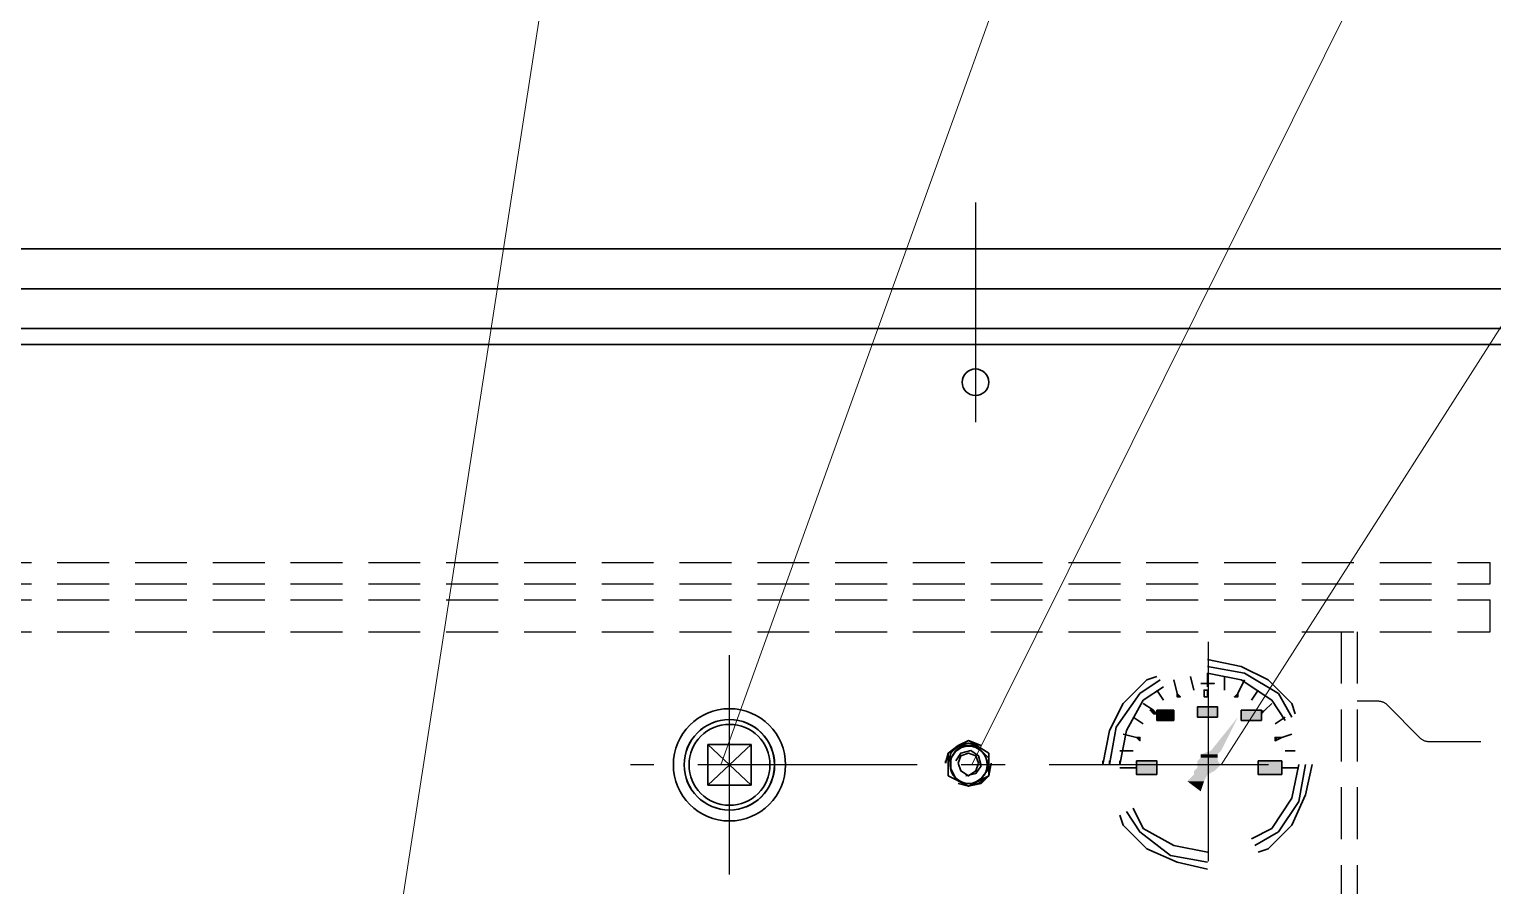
# Model space of a CAD drawing. Header units: millimetres. Extents: x 124493 to 133608, y -169944 to -164394.
# Drawn here: x 126791 to 127341, y -165579 to -165257 of the extents above; entities that cross this region are included whole.
import ezdxf

# ---------------------------------------------------------------- set-up
doc = ezdxf.new("R2010")
doc.units = ezdxf.units.MM
doc.header["$LTSCALE"] = 13
doc.linetypes.add('CENTERX2', pattern=[101.6, 63.5, -12.7, 12.7, -12.7])
doc.linetypes.add('DASHED', pattern=[0.75, 0.5, -0.25])
for name, color, linetype in [('1', 4, 'Continuous'), ('4虚线层', 6, 'DASHED'), ('粗实线', 4, 'Continuous')]:
    doc.layers.add(name, color=color, linetype=linetype)
doc.layers.add('标注、文本', color=3, linetype='Continuous', lineweight=25)
doc.layers.add('铁心', color=3, linetype='Continuous', lineweight=0)

# ---------------------------------------------------------------- blocks, each defined once
blk = doc.blocks.new('A$C611D0E0A')
at = {"layer": '粗实线', "lineweight": 30}
h = blk.add_hatch(color=256, dxfattribs=at)
h.dxf.hatch_style = 2
h.paths.add_polyline_path([(0.931, 2.201), (0.931, 2.159), (0.974, 2.159)])
h = blk.add_hatch(color=256, dxfattribs=at)
h.dxf.hatch_style = 2
h.paths.add_polyline_path([(1.693, 2.201), (1.651, 2.159), (1.693, 2.159)])
h = blk.add_hatch(color=256, dxfattribs=at)
h.dxf.hatch_style = 2
h.paths.add_polyline_path([(1.185, 1.905), (1.439, 1.905), (1.439, 2.032), (1.185, 2.032)])
h = blk.add_hatch(color=256, dxfattribs=at)
h.dxf.hatch_style = 2
h.paths.add_polyline_path([(0.593, 1.99), (0.635, 1.99), (0.635, 1.947)])
h = blk.add_hatch(color=256, dxfattribs=at)
h.dxf.hatch_style = 2
h.paths.add_polyline_path([(0.635, 1.863), (0.889, 1.863), (0.889, 1.99), (0.635, 1.99)])
h = blk.add_hatch(color=256, dxfattribs=at)
h.dxf.hatch_style = 2
h.paths.add_polyline_path([(0.931, 1.905), (1.143, 1.482), (1.27, 1.482)])
h = blk.add_hatch(color=256, dxfattribs=at)
h.dxf.hatch_style = 2
h.paths.add_polyline_path([(1.736, 1.863), (1.947, 1.863), (1.947, 1.99), (1.736, 1.99)])
h = blk.add_hatch(color=256, dxfattribs=at)
h.dxf.hatch_style = 2
h.paths.add_polyline_path([(1.99, 1.99), (1.947, 1.947), (1.99, 1.947)])
h = blk.add_hatch(color=256, dxfattribs=at)
h.dxf.hatch_style = 2
h.paths.add_polyline_path([(1.99, 1.99), (2.032, 1.99), (1.99, 1.947)])
h = blk.add_hatch(color=256, dxfattribs=at)
h.dxf.hatch_style = 2
h.paths.add_polyline_path([(0.423, 1.651), (0.466, 1.651), (0.466, 1.609)])
h = blk.add_hatch(color=256, dxfattribs=at)
h.dxf.hatch_style = 2
h.paths.add_polyline_path([(2.159, 1.651), (2.201, 1.651), (2.159, 1.609)])
h = blk.add_hatch(color=256, dxfattribs=at)
h.dxf.hatch_style = 2
h.paths.add_polyline_path([(1.143, 1.482), (1.185, 1.439), (1.397, 1.439)])
h = blk.add_hatch(color=256, dxfattribs=at)
h.dxf.hatch_style = 2
h.paths.add_polyline_path([(1.143, 1.482), (1.27, 1.482), (1.397, 1.439)])
h = blk.add_hatch(color=256, dxfattribs=at)
h.dxf.hatch_style = 2
h.paths.add_polyline_path([(0.381, 1.185), (0.677, 1.185), (0.677, 1.355), (0.381, 1.355)])
h = blk.add_hatch(color=256, dxfattribs=at)
h.dxf.hatch_style = 2
h.paths.add_polyline_path([(1.185, 1.355), (1.143, 1.312), (1.439, 1.312)])
h = blk.add_hatch(color=256, dxfattribs=at)
h.dxf.hatch_style = 2
h.paths.add_polyline_path([(1.143, 1.312), (1.185, 1.27), (1.439, 1.27)])
h = blk.add_hatch(color=256, dxfattribs=at)
h.dxf.hatch_style = 2
h.paths.add_polyline_path([(1.143, 1.312), (1.439, 1.312), (1.439, 1.27)])
h = blk.add_hatch(color=256, dxfattribs=at)
h.dxf.hatch_style = 2
h.paths.add_polyline_path([(1.185, 1.439), (1.185, 1.397), (1.397, 1.397)])
h = blk.add_hatch(color=256, dxfattribs=at)
h.dxf.hatch_style = 2
h.paths.add_polyline_path([(1.185, 1.439), (1.397, 1.439), (1.397, 1.397)])
h = blk.add_hatch(color=256, dxfattribs=at)
h.dxf.hatch_style = 2
h.paths.add_polyline_path([(1.185, 1.397), (1.185, 1.355), (1.439, 1.355)])
h = blk.add_hatch(color=256, dxfattribs=at)
h.dxf.hatch_style = 2
h.paths.add_polyline_path([(1.185, 1.397), (1.397, 1.397), (1.439, 1.355)])
h = blk.add_hatch(color=256, dxfattribs=at)
h.dxf.hatch_style = 2
h.paths.add_polyline_path([(1.185, 1.355), (1.439, 1.355), (1.439, 1.312)])
h = blk.add_hatch(color=256, dxfattribs=at)
h.dxf.hatch_style = 2
h.paths.add_polyline_path([(1.947, 1.185), (2.201, 1.185), (2.201, 1.355), (1.947, 1.355)])
h = blk.add_hatch(color=256, dxfattribs=at)
h.dxf.hatch_style = 2
h.paths.add_polyline_path([(1.185, 1.27), (1.228, 1.228), (1.482, 1.228)])
h = blk.add_hatch(color=256, dxfattribs=at)
h.dxf.hatch_style = 2
h.paths.add_polyline_path([(1.185, 1.27), (1.439, 1.27), (1.482, 1.228)])
h = blk.add_hatch(color=256, dxfattribs=at)
h.dxf.hatch_style = 2
h.paths.add_polyline_path([(1.228, 1.228), (1.312, 1.185), (1.482, 1.185)])
h = blk.add_hatch(color=256, dxfattribs=at)
h.dxf.hatch_style = 2
h.paths.add_polyline_path([(1.228, 1.228), (1.482, 1.228), (1.482, 1.185)])
h = blk.add_hatch(color=256, dxfattribs=at)
h.dxf.hatch_style = 2
h.paths.add_polyline_path([(1.312, 1.185), (1.355, 1.101), (1.566, 1.101)])
h = blk.add_hatch(color=256, dxfattribs=at)
h.dxf.hatch_style = 2
h.paths.add_polyline_path([(1.312, 1.185), (1.482, 1.185), (1.566, 1.101)])
h = blk.add_hatch(color=256, dxfattribs=at)
h.dxf.hatch_style = 2
h.paths.add_polyline_path([(1.355, 1.101), (1.566, 1.101), (1.397, 0.974)])
for points in [[(1.312, 2.625), (0.889, 2.54), (0.55, 2.371), (0.254, 2.074), (0.212, 1.947)], [(1.312, 2.54), (0.847, 2.455), (0.423, 2.201), (0.254, 1.905)], [(1.312, 2.455), (0.889, 2.371), (0.508, 2.117), (0.339, 1.863)], [(2.625, 1.312), (2.54, 1.736), (2.371, 2.074), (2.074, 2.371), (1.947, 2.413)], [(2.413, 1.312), (2.328, 1.736), (2.117, 2.117), (1.863, 2.286)], [(2.54, 1.312), (2.455, 1.778), (2.159, 2.201), (1.905, 2.371)], [(0, 1.312), (0.085, 0.931), (0.254, 0.55), (0.55, 0.254), (0.677, 0.212)], [(0.085, 1.312), (0.169, 0.847), (0.423, 0.466), (0.72, 0.296)], [(0.169, 1.312), (0.254, 0.889), (0.508, 0.508), (0.762, 0.381)], [(2.54, 1.312), (2.54, 1.355)], [(2.625, 1.312), (2.625, 1.355)], [(1.312, 0.212), (1.736, 0.296), (2.117, 0.508), (2.244, 0.762)], [(1.312, 0.085), (1.778, 0.169), (2.159, 0.466), (2.328, 0.72)], [(1.312, 0), (1.693, 0.085), (2.074, 0.254), (2.371, 0.55), (2.413, 0.677)]]:
    blk.add_lwpolyline(points, dxfattribs=at)
for points in [[(0.931, 2.201), (0.974, 2.159), (0.931, 2.159)], [(1.397, 2.328), (1.228, 2.328)], [(1.312, 2.244), (1.312, 2.201), (1.312, 2.159), (1.355, 2.159), (1.355, 2.201), (1.355, 2.244)], [(1.693, 2.201), (1.693, 2.159), (1.651, 2.159)], [(1.693, 2.201), (1.651, 2.159), (1.693, 2.159)], [(1.185, 1.905), (1.439, 1.905), (1.439, 2.032), (1.185, 2.032)], [(0.593, 1.99), (0.635, 1.947)], [(0.635, 1.863), (0.889, 1.863), (0.889, 1.99), (0.635, 1.99)], [(1.736, 1.863), (1.947, 1.863), (1.947, 1.99), (1.736, 1.99)], [(2.032, 1.99), (1.99, 1.947), (1.947, 1.947), (1.99, 1.99)], [(1.99, 1.99), (1.947, 1.947), (1.99, 1.947), (2.032, 1.99)], [(0.381, 1.651), (0.466, 1.609), (0.466, 1.651), (0.423, 1.651)], [(2.201, 1.651), (2.159, 1.609), (2.159, 1.651)], [(2.201, 1.651), (2.159, 1.609), (2.159, 1.651)], [(0.381, 1.185), (0.677, 1.185), (0.677, 1.355), (0.381, 1.355)], [(1.947, 1.185), (2.201, 1.185), (2.201, 1.355), (1.947, 1.355)], [(0.339, 1.27), (0.381, 1.27)], [(2.286, 1.27), (2.201, 1.27)], [(2.286, 1.27), (2.201, 1.27)]]:
    blk.add_lwpolyline(points, close=True, dxfattribs=at)
for points in [[(1.101, 2.413), (1.101, 2.413), (1.101, 2.244), (1.101, 2.244)], [(1.312, 2.455), (1.312, 2.455), (1.312, 2.286), (1.312, 2.286)], [(1.524, 2.413), (1.524, 2.413), (1.482, 2.244), (1.482, 2.244)], [(0.677, 2.244), (0.677, 2.244), (0.762, 2.117), (0.762, 2.117)], [(0.847, 2.371), (0.847, 2.371), (0.931, 2.201), (0.931, 2.201)], [(1.736, 2.371), (1.736, 2.371), (1.693, 2.201), (1.693, 2.201)], [(1.947, 2.244), (1.947, 2.244), (1.863, 2.117), (1.863, 2.117)], [(0.508, 2.074), (0.508, 2.074), (0.593, 1.99), (0.593, 1.99)], [(2.117, 2.074), (2.117, 2.074), (1.99, 1.99), (1.99, 1.99)], [(0.339, 1.905), (0.339, 1.905), (0.466, 1.82), (0.466, 1.82)], [(2.244, 1.905), (2.244, 1.905), (2.117, 1.82), (2.117, 1.82)], [(0.254, 1.693), (0.254, 1.693), (0.381, 1.651), (0.381, 1.651)], [(2.371, 1.693), (2.371, 1.693), (2.201, 1.651), (2.201, 1.651)], [(0.212, 1.482), (0.212, 1.482), (0.339, 1.482), (0.339, 1.482)], [(2.413, 1.482), (2.413, 1.482), (2.244, 1.482), (2.244, 1.482)], [(2.413, 1.312), (2.413, 1.312), (2.413, 1.355), (2.413, 1.355)], [(0.169, 1.27), (0.169, 1.27), (0.339, 1.27), (0.339, 1.27)], [(2.413, 1.27), (2.413, 1.27), (2.286, 1.27), (2.286, 1.27)]]:
    blk.add_open_spline(points, degree=3, dxfattribs=at)
blk = doc.blocks.new('A$C588303E3')
at = {"layer": '粗实线', "lineweight": 30}
for points in [[(0.63, 8.25), (5.71, 11.43)], [(11.43, 5.71), (10.79, 8.25), (8.25, 10.16), (5.71, 11.43), (2.54, 10.16)], [(10.79, 2.54), (10.79, 8.25), (5.71, 11.43)], [(8.89, 6.35), (7.62, 8.25), (5.08, 8.89), (3.17, 7.62), (2.54, 5.08), (3.81, 3.17), (6.35, 2.54)], [(10.79, 5.71), (10.16, 8.25), (8.25, 10.16), (5.71, 10.79), (3.17, 10.16)], [(0, 5.71), (0.63, 2.54), (2.54, 0.63), (5.71, 0), (8.25, 0.63)], [(0, 5.71), (0.63, 2.54), (3.17, 0.63), (5.71, 0), (8.25, 0.63)], [(10.79, 5.71), (10.79, 6.35)], [(10.79, 2.54), (5.71, 0), (0.63, 2.54)]]:
    blk.add_lwpolyline(points, dxfattribs=at)
for points in [[(8.89, 8.89), (6.98, 10.16), (4.44, 10.16), (2.54, 8.89), (0.63, 6.98), (0.63, 4.44), (2.54, 1.91), (4.44, 0.63), (6.98, 0.63), (8.89, 1.91), (10.16, 4.44), (10.16, 6.98)], [(8.25, 5.71), (7.62, 7.62), (5.71, 8.25), (3.81, 7.62), (3.17, 5.71), (3.81, 3.81), (5.71, 2.54), (7.62, 3.81)]]:
    blk.add_lwpolyline(points, close=True, dxfattribs=at)
for points in [[(0.63, 2.54), (0.63, 2.54), (0.63, 8.25), (0.63, 8.25)], [(11.43, 5.71), (11.43, 5.71), (11.43, 6.35), (11.43, 6.35)]]:
    blk.add_open_spline(points, degree=3, dxfattribs=at)
blk = doc.blocks.new('A$C74305C97')
at = {"layer": '粗实线', "lineweight": 30}
for p, q in [((0.506, 1.12), (1.141, 0.527)), ((0.506, 0.527), (1.141, 1.12))]:
    blk.add_line(p, q, dxfattribs=at)
for points in [[(1.141, 1.12), (0.506, 1.12), (0.506, 0.527)], [(1.141, 0.527), (1.141, 1.12)], [(0.506, 0.527), (1.141, 0.527)]]:
    blk.add_lwpolyline(points, dxfattribs=at)
for radius in [0.823, 0.593]:
    blk.add_circle((0.823, 0.823), radius, dxfattribs=at)

msp = doc.modelspace()

# ---------------------------------------------------------------- linework, layer by layer
at = {"layer": '1', "color": 1, "linetype": 'CENTERX2', "lineweight": -3, "ltscale": 0.1}
for p, q in [((127146.6, -165322.35), (127146.6, -165421.35)), ((127146.6, -165322.35), (127146.6, -165421.35)), ((127234.05, -165487.51), (127234.05, -165726.31)), ((127054.05, -165492.51), (127054.05, -165577.15)), ((127256.82, -165533.8), (127016.85, -165533.8))]:
    msp.add_line(p, q, dxfattribs=at)
at = {"layer": '4虚线层', "ltscale": 3}
for p, q in [((125953.1, -165457.77), (127340.1, -165457.77)), ((127340.1, -165465.77), (127340.1, -165457.77)), ((125953.1, -165465.77), (127340.1, -165465.77)), ((125953.1, -165471.77), (127340.1, -165471.77)), ((127340.1, -165483.77), (127340.1, -165471.77)), ((125953.1, -165483.77), (127340.1, -165483.77)), ((127284.1, -165483.77), (127284.1, -166093.38)), ((127290.1, -165483.77), (127290.1, -166092.76)), ((127298.01, -165509.91), (127290.1, -165509.91)), ((127313.58, -165523.54), (127301.57, -165511.39)), ((127317.13, -165525.03), (127342.1, -165525.03))]:
    msp.add_line(p, q, dxfattribs=at)
for centre, start, end in [((127298.01, -165514.91), 44.6681, 90), ((127317.13, -165520.03), 224.6681, 270)]:
    msp.add_arc(centre, 5, start, end, dxfattribs=at)
at = {"layer": '粗实线', "lineweight": 30}
for p, q in [((127511.6, -165339.76), (125781.6, -165339.76)), ((127511.6, -165354.76), (125781.6, -165354.76)), ((125787.6, -165369.76), (127505.6, -165369.76)), ((125787.6, -165375.76), (127505.6, -165375.76))]:
    msp.add_line(p, q, dxfattribs=at)
for centre, radius in [((127146.6, -165389.95), 5), ((127054.05, -165533.8), 17), ((127054.1, -165533.8), 17), ((127144.05, -165533.8), 7), ((127144.1, -165533.8), 7)]:
    msp.add_circle(centre, radius, dxfattribs=at)
at = {"layer": '铁心'}
for points in [[(126924.6, -165626.7), (127001.87, -165128.7), (127001.87, -165128.7)], [(127238.99, -165533.8), (127487.69, -165144.29), (127487.69, -165144.29)], [(127050.89, -165533.8), (127190.46, -165145.8), (127190.46, -165145.8)], [(127145.26, -165533.8), (127338.13, -165145.8), (127338.13, -165145.8)]]:
    msp.add_lwpolyline(points, dxfattribs=at)

# ---------------------------------------------------------------- block references
at = {"layer": '标注、文本'}
for name, p, xscale, yscale, zscale in [('A$C611D0E0A', (127273.22, -165573.01), -30, 30, 30), ('A$C74305C97', (127075.22, -165554.92), -25.64999999999418, 25.64999999999418, 25.65), ('A$C588303E3', (127152.52, -165541.81), -1.5, 1.5, 1.5)]:
    msp.add_blockref(name, p, dxfattribs=dict(at, xscale=xscale, yscale=yscale, zscale=zscale))

doc.saveas('drawing.dxf')
